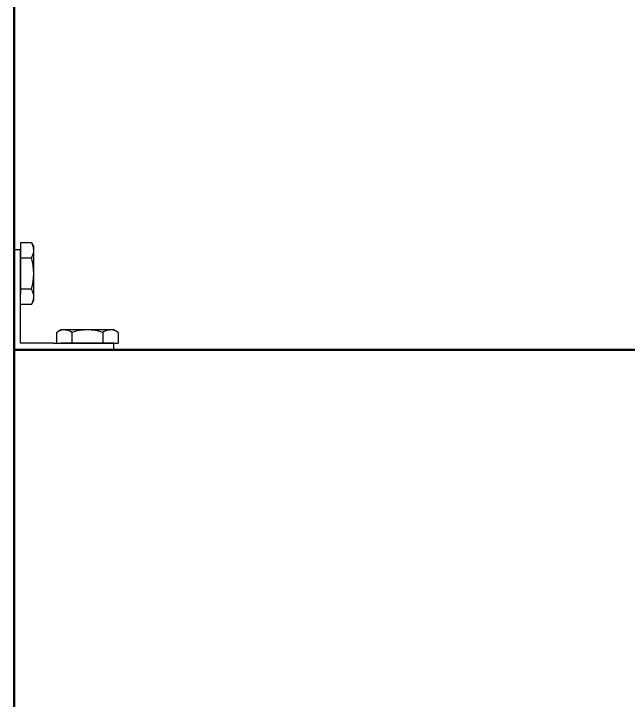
# Model space of a CAD drawing. Header units: millimetres. Extents: x 98 to 4367, y -12 to 2058.
# Drawn here: x 2132.8 to 2178.9, y 652.3 to 703.8 of the extents above; entities that cross this region are included whole.
import ezdxf

# ---------------------------------------------------------------- set-up
doc = ezdxf.new("R2010")
doc.units = ezdxf.units.MM
doc.layers.get('0').update_dxf_attribs({"lineweight": 50})
doc.layers.add('AM_0N', color=7, linetype='Continuous', lineweight=30)
doc.layers.add('Default', color=7, linetype='Continuous', lineweight=30)

# ---------------------------------------------------------------- blocks, each defined once
blk = doc.blocks.new('sruba')
at = {"layer": 'AM_0N'}
for p, q in [((2280.829, 779.392, 0), (2281.139, 779.571, 0)), ((2285.139, 779.571, 0), (2281.139, 779.571, 0)), ((2285.449, 779.392, 0), (2285.139, 779.571, 0)), ((2280.829, 779.392, 0), (2280.829, 778.571, 0)), ((2281.984, 779.392, 0), (2281.984, 778.571, 0)), ((2284.294, 779.392, 0), (2284.294, 778.571, 0)), ((2285.449, 779.392, 0), (2285.449, 778.571, 0)), ((2280.829, 778.571, 0), (2281.589, 778.571, 0)), ((2281.589, 778.571, 0), (2284.689, 778.571, 0)), ((2284.689, 778.571, 0), (2285.449, 778.571, 0))]:
    blk.add_line(p, q, dxfattribs=at)
for centre, radius, start, end in [((2281.406, 778.55, 0), 1.021, 55.5531, 115.5531), ((2283.139, 775.753, 0), 3.818, 72.3875, 107.6125), ((2284.871, 778.55, 0), 1.021, 64.4469, 124.4469)]:
    blk.add_arc(centre, radius, start, end, dxfattribs=at)

msp = doc.modelspace()

# ---------------------------------------------------------------- linework, layer by layer
for p, q in [((2132.863, 756.309, 0), (2132.863, 651.059, 0)), ((2132.863, 678.559, 0), (2250.939, 678.559, 0))]:
    msp.add_line(p, q)
at = {"layer": 'AM_0N'}
for p, q in [((2134.148, 686.595, 0), (2133.327, 686.595, 0)), ((2133.327, 686.595, 0), (2133.327, 685.835, 0)), ((2134.148, 686.595, 0), (2134.327, 686.285, 0)), ((2133.327, 685.835, 0), (2133.327, 682.735, 0)), ((2134.327, 682.285, 0), (2134.327, 686.285, 0)), ((2134.148, 685.44, 0), (2133.327, 685.44, 0)), ((2134.148, 683.129, 0), (2133.327, 683.129, 0)), ((2134.148, 681.975, 0), (2134.327, 682.285, 0)), ((2134.148, 681.975, 0), (2133.327, 681.975, 0)), ((2135.814, 679.059, 0), (2136.364, 679.059, 0))]:
    msp.add_line(p, q, dxfattribs=at)
for centre, radius, start, end in [((2133.306, 686.017, 0), 1.021, 325.5531, 25.5531), ((2130.509, 684.285, 0), 3.818, 342.3875, 17.6125), ((2133.306, 682.552, 0), 1.021, 334.4469, 34.4469)]:
    msp.add_arc(centre, radius, start, end, dxfattribs=at)
at = {"layer": 'Default'}
for p, q in [((2133.327, 686.059, 0), (2132.827, 686.059, 0)), ((2133.327, 679.059, 0), (2133.327, 686.059, 0)), ((2135.814, 679.059, 0), (2133.327, 679.059, 0)), ((2140.327, 679.059, 0), (2136.364, 679.059, 0)), ((2140.327, 678.559, 0), (2140.327, 679.059, 0))]:
    msp.add_line(p, q, dxfattribs=at)

# ---------------------------------------------------------------- block references
msp.add_blockref('sruba', (-144.794, -99.512, 0), dxfattribs=at)

doc.saveas('drawing.dxf')
